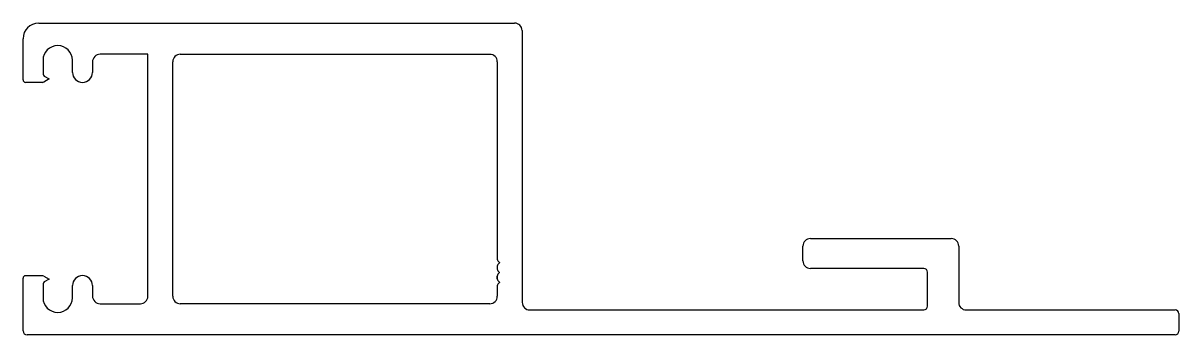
# Model space of a CAD drawing. Extents: x -58 to 60, y 10 to 42.
import ezdxf

# ---------------------------------------------------------------- set-up
doc = ezdxf.new("R2010")
doc.units = 0
doc.layers.add('1', color=7, linetype='CONTINUOUS')

msp = doc.modelspace()

# ---------------------------------------------------------------- linework, layer by layer
at = {"layer": '1', "linetype": 'CONTINUOUS'}
for p, q in [((-56.08, 42.15), (-7.63, 42.15)), ((-6.86, 41.39), (-6.86, 13.72)), ((-57.66, 36.37), (-57.66, 40.56)), ((-44.97, 38.98), (-49.82, 38.98)), ((-44.97, 14.35), (-44.97, 38.98)), ((-55.63, 38.37), (-55.63, 36.97)), ((-52.64, 37.14), (-52.64, 38.37)), ((-50.61, 38.19), (-50.61, 37.14)), ((-55.02, 36.47), (-55.57, 36.15)), ((-55.51, 36.75), (-55.02, 36.47)), ((-55.7, 36.12), (-57.41, 36.12)), ((22.47, 20.23), (36.81, 20.23)), ((21.71, 17.94), (21.71, 19.46)), ((37.57, 19.46), (37.57, 13.72)), ((34.02, 17.18), (22.47, 17.18)), ((34.4, 13.34), (34.4, 16.8)), ((-57.66, 10.83), (-57.66, 16.19)), ((-57.41, 16.45), (-55.7, 16.45)), ((-55.63, 15.6), (-55.63, 14.2)), ((-55.57, 16.41), (-55.02, 16.1)), ((-55.02, 16.1), (-55.51, 15.82)), ((-52.64, 14.2), (-52.64, 15.43)), ((-50.61, 15.43), (-50.61, 14.38)), ((-49.82, 13.59), (-45.73, 13.59)), ((-6.1, 12.96), (34.02, 12.96)), ((38.33, 12.96), (59.6, 12.96)), ((59.98, 12.58), (59.98, 10.8)), ((-37.68, 10.42), (-57.26, 10.42)), ((37.57, 10.42), (-37.68, 10.42)), ((59.6, 10.42), (37.57, 10.42))]:
    msp.add_line(p, q, dxfattribs=at)
at = {"layer": '1'}
for p, q in [((-41.67, 38.98), (-10.16, 38.98)), ((-42.43, 14.35), (-42.43, 38.21)), ((-9.4, 38.21), (-9.4, 19.4)), ((-9.4, 19.4), (-9.4, 18.12)), ((-9.33, 17.94), (-9.16, 17.77)), ((-9.16, 17.76), (-9.33, 17.59)), ((-9.4, 17.41), (-9.4, 17.12)), ((-9.33, 16.94), (-9.16, 16.77)), ((-9.16, 16.76), (-9.33, 16.59)), ((-9.4, 16.41), (-9.4, 16.12)), ((-9.4, 16.12), (-9.4, 16.41)), ((-9.4, 16.41), (-9.4, 16.12)), ((-9.4, 16.12), (-9.4, 16.41)), ((-9.4, 16.41), (-9.4, 16.12)), ((-9.4, 15.41), (-9.4, 15.41)), ((-9.4, 15.41), (-9.4, 14.66)), ((-9.33, 15.94), (-9.16, 15.77)), ((-9.16, 15.76), (-9.33, 15.59)), ((-9.4, 14.66), (-9.4, 14.35)), ((-10.16, 13.59), (-41.67, 13.59))]:
    msp.add_line(p, q, dxfattribs=at)
at = {"layer": '1', "linetype": 'CONTINUOUS'}
for centre, radius, start, end in [((-56.08, 40.56), 1.59, 90, 180), ((-7.63, 41.39), 0.761, 360, 90), ((-54.14, 38.37), 1.5, 90, 180), ((-54.14, 38.37), 1.5, 360, 90), ((-49.82, 38.19), 0.787, 90, 180), ((-55.38, 36.97), 0.254, 180, 240), ((-51.62, 37.14), 1.02, 180, 270), ((-51.62, 37.14), 1.02, 270, 0), ((-57.41, 36.37), 0.254, 180, 270), ((-55.7, 36.37), 0.254, 270, 300), ((22.47, 19.46), 0.762, 90, 180), ((36.81, 19.46), 0.762, 360, 90), ((22.47, 17.94), 0.762, 180, 270), ((34.02, 16.8), 0.381, 0, 90), ((-57.41, 16.19), 0.254, 90, 180), ((-55.7, 16.19), 0.254, 60, 90), ((-55.38, 15.6), 0.254, 120, 180), ((-51.62, 15.43), 1.02, 90, 180), ((-51.62, 15.43), 1.02, 0, 90), ((-54.14, 14.2), 1.5, 180, 270), ((-54.14, 14.2), 1.5, 270, 0), ((-49.82, 14.38), 0.787, 180, 270), ((-45.73, 14.35), 0.761, 270, 0), ((-6.1, 13.72), 0.762, 180, 270), ((34.02, 13.34), 0.381, 270, 360), ((38.33, 13.72), 0.762, 180, 270), ((59.6, 12.58), 0.381, 360, 90), ((-57.26, 10.83), 0.406, 180, 270), ((59.6, 10.8), 0.381, 270, 360)]:
    msp.add_arc(centre, radius, start, end, dxfattribs=at)
at = {"layer": '1'}
for centre, radius, start, end in [((-41.67, 38.21), 0.762, 90, 180), ((-10.16, 38.21), 0.761, 0, 90), ((-9.15, 18.12), 0.25, 180, 225), ((-9.16, 17.77), 0.008, 315, 45), ((-9.15, 17.41), 0.25, 135, 180), ((-9.15, 17.12), 0.25, 180, 225), ((-9.15, 16.41), 0.25, 135, 180), ((-9.16, 16.77), 0.008, 315, 45), ((-9.15, 16.12), 0.25, 180, 225), ((-9.15, 15.41), 0.25, 135, 180), ((-9.16, 15.77), 0.008, 315, 45), ((-41.67, 14.35), 0.761, 180, 270), ((-10.16, 14.35), 0.761, 270, 0)]:
    msp.add_arc(centre, radius, start, end, dxfattribs=at)

doc.saveas('drawing.dxf')
